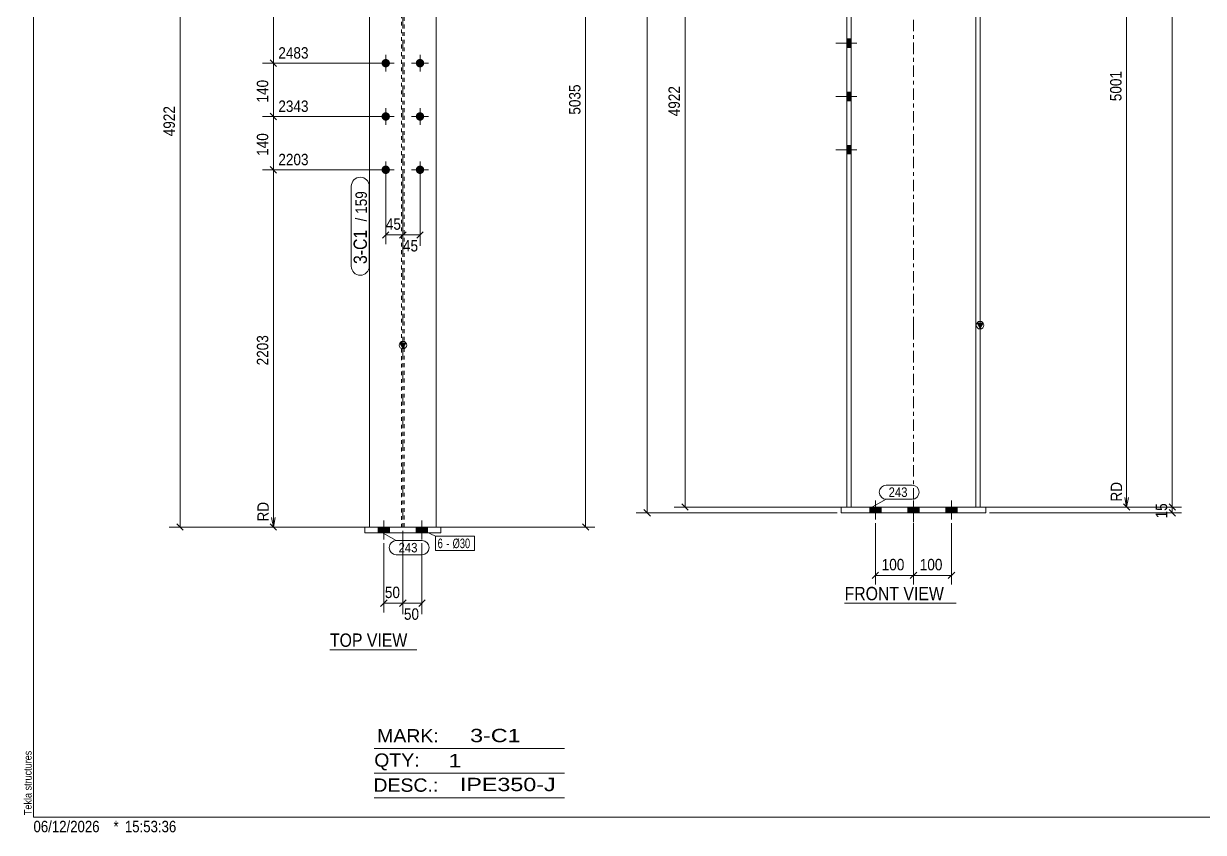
# Model space of a CAD drawing. Header units: millimetres. Extents: x 2 to 579, y 1 to 405.
# Drawn here: x 2.4 to 312.3, y 1 to 213.4 of the extents above; entities that cross this region are included whole.
import ezdxf

# ---------------------------------------------------------------- set-up
doc = ezdxf.new("R2010")
doc.units = ezdxf.units.MM
for name, pattern in [('XKITLINE00', [0]), ('XKITLINE01', [4, 1, -1, 1, -1]), ('XKITLINE03', [6, 3, -1, 1, -1])]:
    doc.linetypes.add(name, pattern=pattern)
for name, color, linetype, lineweight in [('Bolt', 3, 'Continuous', 0), ('BoltMark', 7, 'Continuous', 0), ('Dimensions', 7, 'Continuous', 0), ('DrawingSheet', 5, 'Continuous', 0), ('OtherObjectType', 7, 'Continuous', 0), ('Part', 2, 'Continuous', 0), ('PartMark', 7, 'Continuous', 0)]:
    doc.layers.add(name, color=color, linetype=linetype, lineweight=lineweight)
doc.styles.add('ARIAL', font='ARIAL.TTF')
doc.styles.add('ARIAL_NARROW', font='ARIALN.TTF')

# ---------------------------------------------------------------- blocks, each defined once
blk = doc.blocks.new('*A4')
at = {"layer": 'Bolt'}
for points in [[(219.75, 207.11), (218.65, 207.11), (218.65, 209.31), (219.75, 209.31)], [(219.75, 207.11), (218.65, 207.11), (218.65, 209.31), (219.75, 209.31)], [(219.75, 193.11), (218.65, 193.11), (218.65, 195.31), (219.75, 195.31)], [(219.75, 193.11), (218.65, 193.11), (218.65, 195.31), (219.75, 195.31)], [(219.75, 179.11), (218.65, 179.11), (218.65, 181.31), (219.75, 181.31)], [(219.75, 179.11), (218.65, 179.11), (218.65, 181.31), (219.75, 181.31)]]:
    blk.add_hatch(color=3, dxfattribs=at).paths.add_polyline_path(points, flags=17)
at = {"layer": 'Bolt', "color": 3, "linetype": 'XKITLINE00', "lineweight": 0}
for p, q in [((221.25, 208.21), (215.75, 208.21)), ((221.25, 208.21), (215.75, 208.21)), ((219.75, 209.31), (218.65, 209.31)), ((219.75, 209.31), (218.65, 209.31)), ((219.75, 207.11), (218.65, 207.11)), ((219.75, 207.11), (218.65, 207.11)), ((219.75, 195.31), (218.65, 195.31)), ((219.75, 195.31), (218.65, 195.31)), ((221.25, 194.21), (215.75, 194.21)), ((221.25, 194.21), (215.75, 194.21)), ((219.75, 193.11), (218.65, 193.11)), ((219.75, 193.11), (218.65, 193.11)), ((221.25, 180.21), (215.75, 180.21)), ((221.25, 180.21), (215.75, 180.21)), ((219.75, 181.31), (218.65, 181.31)), ((219.75, 181.31), (218.65, 181.31)), ((219.75, 179.11), (218.65, 179.11)), ((219.75, 179.11), (218.65, 179.11))]:
    blk.add_line(p, q, dxfattribs=at)
blk = doc.blocks.new('*A8')
at = {"layer": 'Bolt'}
for points in [[(227.65, 86.39), (227.65, 84.89), (224.65, 84.89), (224.65, 86.39)], [(227.65, 86.39), (227.65, 84.89), (224.65, 84.89), (224.65, 86.39)], [(237.65, 86.39), (237.65, 84.89), (234.65, 84.89), (234.65, 86.39)], [(237.65, 86.39), (237.65, 84.89), (234.65, 84.89), (234.65, 86.39)], [(247.65, 86.39), (247.65, 84.89), (244.65, 84.89), (244.65, 86.39)], [(247.65, 86.39), (247.65, 84.89), (244.65, 84.89), (244.65, 86.39)]]:
    blk.add_hatch(color=3, dxfattribs=at).paths.add_polyline_path(points, flags=17)
at = {"layer": 'Bolt', "color": 3, "linetype": 'XKITLINE00', "lineweight": 0}
for p, q in [((226.15, 88.14), (226.15, 83.14)), ((226.15, 88.14), (226.15, 83.14)), ((236.15, 88.14), (236.15, 83.14)), ((236.15, 88.14), (236.15, 83.14)), ((246.15, 88.14), (246.15, 83.14)), ((246.15, 88.14), (246.15, 83.14)), ((224.65, 86.39), (224.65, 84.89)), ((224.65, 86.39), (224.65, 84.89)), ((227.65, 86.39), (227.65, 84.89)), ((227.65, 86.39), (227.65, 84.89)), ((234.65, 86.39), (234.65, 84.89)), ((234.65, 86.39), (234.65, 84.89)), ((237.65, 86.39), (237.65, 84.89)), ((237.65, 86.39), (237.65, 84.89)), ((244.65, 86.39), (244.65, 84.89)), ((244.65, 86.39), (244.65, 84.89)), ((247.65, 86.39), (247.65, 84.89)), ((247.65, 86.39), (247.65, 84.89))]:
    blk.add_line(p, q, dxfattribs=at)
blk = doc.blocks.new('*A9')
at = {"layer": 'Part'}
blk.add_hatch(color=2, dxfattribs=at).paths.add_polyline_path([(252.85, 134.66), (254.45, 134.66), (253.65, 133.26)], flags=17)
at = {"layer": 'Part', "color": 2, "linetype": 'XKITLINE00', "lineweight": 0}
for p, q in [((218.65, 255.07), (218.65, 133.35)), ((219.75, 255.07), (219.75, 133.35)), ((252.55, 255.07), (252.55, 133.35)), ((253.65, 255.07), (253.65, 133.35)), ((253.65, 133.26), (252.85, 134.66)), ((252.85, 134.66), (254.45, 134.66)), ((254.45, 134.66), (253.65, 133.26)), ((218.65, 133.25), (218.65, 86.39)), ((219.75, 133.25), (219.75, 86.39)), ((252.55, 133.25), (252.55, 86.39)), ((253.65, 133.25), (253.65, 86.39))]:
    blk.add_line(p, q, dxfattribs=at)
at = {"layer": 'Part', "color": 7, "linetype": 'XKITLINE03', "lineweight": 0}
for p, q in [((236.15, 133.35), (236.15, 255.07)), ((236.15, 76.39), (236.15, 133.25))]:
    blk.add_line(p, q, dxfattribs=at)
at = {"layer": 'Part', "color": 7, "linetype": 'XKITLINE01', "lineweight": 0}
blk.add_line((253.65, 86.39), (218.65, 86.39), dxfattribs=at)
at = {"layer": 'Part', "color": 2, "linetype": 'XKITLINE00', "lineweight": 0}
blk.add_circle((253.65, 134.16), 1, dxfattribs=at)
blk = doc.blocks.new('*A12')
at = {"layer": 'Part', "color": 2, "linetype": 'XKITLINE00', "lineweight": 0}
for p, q in [((255.15, 86.39), (217.15, 86.39)), ((217.15, 86.39), (217.15, 84.89)), ((255.15, 84.89), (217.15, 84.89)), ((255.15, 86.39), (255.15, 84.89))]:
    blk.add_line(p, q, dxfattribs=at)
blk = doc.blocks.new('*A16')
at = {"layer": 'Bolt'}
for points in [[(96.43, 202.99), (96.43, 203.01), (96.43, 203.04), (96.43, 203.07), (96.43, 203.1), (96.44, 203.12), (96.44, 203.15), (96.45, 203.18), (96.45, 203.2), (96.46, 203.23), (96.47, 203.25), (96.47, 203.28), (96.48, 203.31), (96.49, 203.33), (96.5, 203.36), (96.51, 203.38), (96.52, 203.41), (96.53, 203.43), (96.54, 203.46), (96.56, 203.48), (96.57, 203.5), (96.58, 203.53), (96.6, 203.55), (96.61, 203.57), (96.63, 203.59), (96.64, 203.62), (96.66, 203.64), (96.68, 203.66), (96.69, 203.68), (96.71, 203.7), (96.73, 203.72), (96.75, 203.74), (96.77, 203.76), (96.79, 203.78), (96.81, 203.79), (96.83, 203.81), (96.85, 203.83), (96.87, 203.84), (96.89, 203.86), (96.92, 203.88), (96.94, 203.89), (96.96, 203.9), (96.98, 203.92), (97.01, 203.93), (97.03, 203.94), (97.06, 203.96), (97.08, 203.97), (97.11, 203.98), (97.13, 203.99), (97.16, 204), (97.18, 204.01), (97.21, 204.01), (97.23, 204.02), (97.26, 204.03), (97.29, 204.03), (97.31, 204.04), (97.34, 204.04), (97.37, 204.05), (97.39, 204.05), (97.42, 204.06), (97.45, 204.06), (97.47, 204.06), (97.5, 204.06), (97.53, 204.06), (97.55, 204.06), (97.58, 204.06), (97.61, 204.06), (97.63, 204.06), (97.66, 204.05), (97.69, 204.05), (97.71, 204.04), (97.74, 204.04), (97.77, 204.03), (97.79, 204.03), (97.82, 204.02), (97.85, 204.01), (97.87, 204.01), (97.9, 204), (97.92, 203.99), (97.95, 203.98), (97.97, 203.97), (98, 203.96), (98.02, 203.94), (98.05, 203.93), (98.07, 203.92), (98.09, 203.9), (98.12, 203.89), (98.14, 203.88), (98.16, 203.86), (98.18, 203.84), (98.2, 203.83), (98.22, 203.81), (98.25, 203.79), (98.27, 203.78), (98.29, 203.76), (98.3, 203.74), (98.32, 203.72), (98.34, 203.7), (98.36, 203.68), (98.38, 203.66), (98.39, 203.64), (98.41, 203.62), (98.43, 203.59), (98.44, 203.57), (98.46, 203.55), (98.47, 203.53), (98.48, 203.5), (98.5, 203.48), (98.51, 203.46), (98.52, 203.43), (98.53, 203.41), (98.54, 203.38), (98.55, 203.36), (98.56, 203.33), (98.57, 203.31), (98.58, 203.28), (98.59, 203.25), (98.59, 203.23), (98.6, 203.2), (98.61, 203.18), (98.61, 203.15), (98.61, 203.12), (98.62, 203.1), (98.62, 203.07), (98.62, 203.04), (98.63, 203.01), (98.63, 202.99), (98.63, 202.96), (98.63, 202.93), (98.63, 202.91), (98.62, 202.88), (98.62, 202.85), (98.62, 202.83), (98.61, 202.8), (98.61, 202.77), (98.61, 202.75), (98.6, 202.72), (98.59, 202.69), (98.59, 202.67), (98.58, 202.64), (98.57, 202.62), (98.56, 202.59), (98.55, 202.57), (98.54, 202.54), (98.53, 202.52), (98.52, 202.49), (98.51, 202.47), (98.5, 202.44), (98.48, 202.42), (98.47, 202.4), (98.46, 202.37), (98.44, 202.35), (98.43, 202.33), (98.41, 202.31), (98.39, 202.28), (98.38, 202.26), (98.36, 202.24), (98.34, 202.22), (98.32, 202.2), (98.3, 202.18), (98.29, 202.16), (98.27, 202.15), (98.25, 202.13), (98.22, 202.11), (98.2, 202.09), (98.18, 202.08), (98.16, 202.06), (98.14, 202.05), (98.12, 202.03), (98.09, 202.02), (98.07, 202), (98.05, 201.99), (98.02, 201.98), (98, 201.97), (97.97, 201.96), (97.95, 201.94), (97.92, 201.93), (97.9, 201.93), (97.87, 201.92), (97.85, 201.91), (97.82, 201.9), (97.79, 201.89), (97.77, 201.89), (97.74, 201.88), (97.71, 201.88), (97.69, 201.87), (97.66, 201.87), (97.63, 201.87), (97.61, 201.86), (97.58, 201.86), (97.55, 201.86), (97.53, 201.86), (97.5, 201.86), (97.47, 201.86), (97.45, 201.86), (97.42, 201.87), (97.39, 201.87), (97.37, 201.87), (97.34, 201.88), (97.31, 201.88), (97.29, 201.89), (97.26, 201.89), (97.23, 201.9), (97.21, 201.91), (97.18, 201.92), (97.16, 201.93), (97.13, 201.93), (97.11, 201.94), (97.08, 201.96), (97.06, 201.97), (97.03, 201.98), (97.01, 201.99), (96.98, 202), (96.96, 202.02), (96.94, 202.03), (96.92, 202.05), (96.89, 202.06), (96.87, 202.08), (96.85, 202.09), (96.83, 202.11), (96.81, 202.13), (96.79, 202.15), (96.77, 202.16), (96.75, 202.18), (96.73, 202.2), (96.71, 202.22), (96.69, 202.24), (96.68, 202.26), (96.66, 202.28), (96.64, 202.31), (96.63, 202.33), (96.61, 202.35), (96.6, 202.37), (96.58, 202.4), (96.57, 202.42), (96.56, 202.44), (96.54, 202.47), (96.53, 202.49), (96.52, 202.52), (96.51, 202.54), (96.5, 202.57), (96.49, 202.59), (96.48, 202.62), (96.47, 202.64), (96.47, 202.67), (96.46, 202.69), (96.45, 202.72), (96.45, 202.75), (96.44, 202.77), (96.44, 202.8), (96.43, 202.83), (96.43, 202.85), (96.43, 202.88), (96.43, 202.91), (96.43, 202.93), (96.43, 202.96)], [(105.43, 202.99), (105.43, 203.01), (105.43, 203.04), (105.43, 203.07), (105.43, 203.1), (105.44, 203.12), (105.44, 203.15), (105.45, 203.18), (105.45, 203.2), (105.46, 203.23), (105.47, 203.25), (105.47, 203.28), (105.48, 203.31), (105.49, 203.33), (105.5, 203.36), (105.51, 203.38), (105.52, 203.41), (105.53, 203.43), (105.54, 203.46), (105.56, 203.48), (105.57, 203.5), (105.58, 203.53), (105.6, 203.55), (105.61, 203.57), (105.63, 203.59), (105.64, 203.62), (105.66, 203.64), (105.68, 203.66), (105.69, 203.68), (105.71, 203.7), (105.73, 203.72), (105.75, 203.74), (105.77, 203.76), (105.79, 203.78), (105.81, 203.79), (105.83, 203.81), (105.85, 203.83), (105.87, 203.84), (105.89, 203.86), (105.92, 203.88), (105.94, 203.89), (105.96, 203.9), (105.98, 203.92), (106.01, 203.93), (106.03, 203.94), (106.06, 203.96), (106.08, 203.97), (106.11, 203.98), (106.13, 203.99), (106.16, 204), (106.18, 204.01), (106.21, 204.01), (106.23, 204.02), (106.26, 204.03), (106.29, 204.03), (106.31, 204.04), (106.34, 204.04), (106.37, 204.05), (106.39, 204.05), (106.42, 204.06), (106.45, 204.06), (106.47, 204.06), (106.5, 204.06), (106.53, 204.06), (106.55, 204.06), (106.58, 204.06), (106.61, 204.06), (106.63, 204.06), (106.66, 204.05), (106.69, 204.05), (106.71, 204.04), (106.74, 204.04), (106.77, 204.03), (106.79, 204.03), (106.82, 204.02), (106.85, 204.01), (106.87, 204.01), (106.9, 204), (106.92, 203.99), (106.95, 203.98), (106.97, 203.97), (107, 203.96), (107.02, 203.94), (107.05, 203.93), (107.07, 203.92), (107.09, 203.9), (107.12, 203.89), (107.14, 203.88), (107.16, 203.86), (107.18, 203.84), (107.2, 203.83), (107.22, 203.81), (107.25, 203.79), (107.27, 203.78), (107.29, 203.76), (107.3, 203.74), (107.32, 203.72), (107.34, 203.7), (107.36, 203.68), (107.38, 203.66), (107.39, 203.64), (107.41, 203.62), (107.43, 203.59), (107.44, 203.57), (107.46, 203.55), (107.47, 203.53), (107.48, 203.5), (107.5, 203.48), (107.51, 203.46), (107.52, 203.43), (107.53, 203.41), (107.54, 203.38), (107.55, 203.36), (107.56, 203.33), (107.57, 203.31), (107.58, 203.28), (107.59, 203.25), (107.59, 203.23), (107.6, 203.2), (107.61, 203.18), (107.61, 203.15), (107.61, 203.12), (107.62, 203.1), (107.62, 203.07), (107.62, 203.04), (107.63, 203.01), (107.63, 202.99), (107.63, 202.96), (107.63, 202.93), (107.63, 202.91), (107.62, 202.88), (107.62, 202.85), (107.62, 202.83), (107.61, 202.8), (107.61, 202.77), (107.61, 202.75), (107.6, 202.72), (107.59, 202.69), (107.59, 202.67), (107.58, 202.64), (107.57, 202.62), (107.56, 202.59), (107.55, 202.57), (107.54, 202.54), (107.53, 202.52), (107.52, 202.49), (107.51, 202.47), (107.5, 202.44), (107.48, 202.42), (107.47, 202.4), (107.46, 202.37), (107.44, 202.35), (107.43, 202.33), (107.41, 202.31), (107.39, 202.28), (107.38, 202.26), (107.36, 202.24), (107.34, 202.22), (107.32, 202.2), (107.3, 202.18), (107.29, 202.16), (107.27, 202.15), (107.25, 202.13), (107.22, 202.11), (107.2, 202.09), (107.18, 202.08), (107.16, 202.06), (107.14, 202.05), (107.12, 202.03), (107.09, 202.02), (107.07, 202), (107.05, 201.99), (107.02, 201.98), (107, 201.97), (106.97, 201.96), (106.95, 201.94), (106.92, 201.93), (106.9, 201.93), (106.87, 201.92), (106.85, 201.91), (106.82, 201.9), (106.79, 201.89), (106.77, 201.89), (106.74, 201.88), (106.71, 201.88), (106.69, 201.87), (106.66, 201.87), (106.63, 201.87), (106.61, 201.86), (106.58, 201.86), (106.55, 201.86), (106.53, 201.86), (106.5, 201.86), (106.47, 201.86), (106.45, 201.86), (106.42, 201.87), (106.39, 201.87), (106.37, 201.87), (106.34, 201.88), (106.31, 201.88), (106.29, 201.89), (106.26, 201.89), (106.23, 201.9), (106.21, 201.91), (106.18, 201.92), (106.16, 201.93), (106.13, 201.93), (106.11, 201.94), (106.08, 201.96), (106.06, 201.97), (106.03, 201.98), (106.01, 201.99), (105.98, 202), (105.96, 202.02), (105.94, 202.03), (105.92, 202.05), (105.89, 202.06), (105.87, 202.08), (105.85, 202.09), (105.83, 202.11), (105.81, 202.13), (105.79, 202.15), (105.77, 202.16), (105.75, 202.18), (105.73, 202.2), (105.71, 202.22), (105.69, 202.24), (105.68, 202.26), (105.66, 202.28), (105.64, 202.31), (105.63, 202.33), (105.61, 202.35), (105.6, 202.37), (105.58, 202.4), (105.57, 202.42), (105.56, 202.44), (105.54, 202.47), (105.53, 202.49), (105.52, 202.52), (105.51, 202.54), (105.5, 202.57), (105.49, 202.59), (105.48, 202.62), (105.47, 202.64), (105.47, 202.67), (105.46, 202.69), (105.45, 202.72), (105.45, 202.75), (105.44, 202.77), (105.44, 202.8), (105.43, 202.83), (105.43, 202.85), (105.43, 202.88), (105.43, 202.91), (105.43, 202.93), (105.43, 202.96)], [(96.43, 188.99), (96.43, 189.01), (96.43, 189.04), (96.43, 189.07), (96.43, 189.1), (96.44, 189.12), (96.44, 189.15), (96.45, 189.18), (96.45, 189.2), (96.46, 189.23), (96.47, 189.25), (96.47, 189.28), (96.48, 189.31), (96.49, 189.33), (96.5, 189.36), (96.51, 189.38), (96.52, 189.41), (96.53, 189.43), (96.54, 189.46), (96.56, 189.48), (96.57, 189.5), (96.58, 189.53), (96.6, 189.55), (96.61, 189.57), (96.63, 189.59), (96.64, 189.62), (96.66, 189.64), (96.68, 189.66), (96.69, 189.68), (96.71, 189.7), (96.73, 189.72), (96.75, 189.74), (96.77, 189.76), (96.79, 189.78), (96.81, 189.79), (96.83, 189.81), (96.85, 189.83), (96.87, 189.84), (96.89, 189.86), (96.92, 189.88), (96.94, 189.89), (96.96, 189.9), (96.98, 189.92), (97.01, 189.93), (97.03, 189.94), (97.06, 189.96), (97.08, 189.97), (97.11, 189.98), (97.13, 189.99), (97.16, 190), (97.18, 190.01), (97.21, 190.01), (97.23, 190.02), (97.26, 190.03), (97.29, 190.03), (97.31, 190.04), (97.34, 190.04), (97.37, 190.05), (97.39, 190.05), (97.42, 190.06), (97.45, 190.06), (97.47, 190.06), (97.5, 190.06), (97.53, 190.06), (97.55, 190.06), (97.58, 190.06), (97.61, 190.06), (97.63, 190.06), (97.66, 190.05), (97.69, 190.05), (97.71, 190.04), (97.74, 190.04), (97.77, 190.03), (97.79, 190.03), (97.82, 190.02), (97.85, 190.01), (97.87, 190.01), (97.9, 190), (97.92, 189.99), (97.95, 189.98), (97.97, 189.97), (98, 189.96), (98.02, 189.94), (98.05, 189.93), (98.07, 189.92), (98.09, 189.9), (98.12, 189.89), (98.14, 189.88), (98.16, 189.86), (98.18, 189.84), (98.2, 189.83), (98.22, 189.81), (98.25, 189.79), (98.27, 189.78), (98.29, 189.76), (98.3, 189.74), (98.32, 189.72), (98.34, 189.7), (98.36, 189.68), (98.38, 189.66), (98.39, 189.64), (98.41, 189.62), (98.43, 189.59), (98.44, 189.57), (98.46, 189.55), (98.47, 189.53), (98.48, 189.5), (98.5, 189.48), (98.51, 189.46), (98.52, 189.43), (98.53, 189.41), (98.54, 189.38), (98.55, 189.36), (98.56, 189.33), (98.57, 189.31), (98.58, 189.28), (98.59, 189.25), (98.59, 189.23), (98.6, 189.2), (98.61, 189.18), (98.61, 189.15), (98.61, 189.12), (98.62, 189.1), (98.62, 189.07), (98.62, 189.04), (98.63, 189.01), (98.63, 188.99), (98.63, 188.96), (98.63, 188.93), (98.63, 188.91), (98.62, 188.88), (98.62, 188.85), (98.62, 188.83), (98.61, 188.8), (98.61, 188.77), (98.61, 188.75), (98.6, 188.72), (98.59, 188.69), (98.59, 188.67), (98.58, 188.64), (98.57, 188.62), (98.56, 188.59), (98.55, 188.57), (98.54, 188.54), (98.53, 188.52), (98.52, 188.49), (98.51, 188.47), (98.5, 188.44), (98.48, 188.42), (98.47, 188.4), (98.46, 188.37), (98.44, 188.35), (98.43, 188.33), (98.41, 188.31), (98.39, 188.28), (98.38, 188.26), (98.36, 188.24), (98.34, 188.22), (98.32, 188.2), (98.3, 188.18), (98.29, 188.16), (98.27, 188.15), (98.25, 188.13), (98.22, 188.11), (98.2, 188.09), (98.18, 188.08), (98.16, 188.06), (98.14, 188.05), (98.12, 188.03), (98.09, 188.02), (98.07, 188), (98.05, 187.99), (98.02, 187.98), (98, 187.97), (97.97, 187.96), (97.95, 187.94), (97.92, 187.93), (97.9, 187.93), (97.87, 187.92), (97.85, 187.91), (97.82, 187.9), (97.79, 187.89), (97.77, 187.89), (97.74, 187.88), (97.71, 187.88), (97.69, 187.87), (97.66, 187.87), (97.63, 187.87), (97.61, 187.86), (97.58, 187.86), (97.55, 187.86), (97.53, 187.86), (97.5, 187.86), (97.47, 187.86), (97.45, 187.86), (97.42, 187.87), (97.39, 187.87), (97.37, 187.87), (97.34, 187.88), (97.31, 187.88), (97.29, 187.89), (97.26, 187.89), (97.23, 187.9), (97.21, 187.91), (97.18, 187.92), (97.16, 187.93), (97.13, 187.93), (97.11, 187.94), (97.08, 187.96), (97.06, 187.97), (97.03, 187.98), (97.01, 187.99), (96.98, 188), (96.96, 188.02), (96.94, 188.03), (96.92, 188.05), (96.89, 188.06), (96.87, 188.08), (96.85, 188.09), (96.83, 188.11), (96.81, 188.13), (96.79, 188.15), (96.77, 188.16), (96.75, 188.18), (96.73, 188.2), (96.71, 188.22), (96.69, 188.24), (96.68, 188.26), (96.66, 188.28), (96.64, 188.31), (96.63, 188.33), (96.61, 188.35), (96.6, 188.37), (96.58, 188.4), (96.57, 188.42), (96.56, 188.44), (96.54, 188.47), (96.53, 188.49), (96.52, 188.52), (96.51, 188.54), (96.5, 188.57), (96.49, 188.59), (96.48, 188.62), (96.47, 188.64), (96.47, 188.67), (96.46, 188.69), (96.45, 188.72), (96.45, 188.75), (96.44, 188.77), (96.44, 188.8), (96.43, 188.83), (96.43, 188.85), (96.43, 188.88), (96.43, 188.91), (96.43, 188.93), (96.43, 188.96)], [(105.43, 188.99), (105.43, 189.01), (105.43, 189.04), (105.43, 189.07), (105.43, 189.1), (105.44, 189.12), (105.44, 189.15), (105.45, 189.18), (105.45, 189.2), (105.46, 189.23), (105.47, 189.25), (105.47, 189.28), (105.48, 189.31), (105.49, 189.33), (105.5, 189.36), (105.51, 189.38), (105.52, 189.41), (105.53, 189.43), (105.54, 189.46), (105.56, 189.48), (105.57, 189.5), (105.58, 189.53), (105.6, 189.55), (105.61, 189.57), (105.63, 189.59), (105.64, 189.62), (105.66, 189.64), (105.68, 189.66), (105.69, 189.68), (105.71, 189.7), (105.73, 189.72), (105.75, 189.74), (105.77, 189.76), (105.79, 189.78), (105.81, 189.79), (105.83, 189.81), (105.85, 189.83), (105.87, 189.84), (105.89, 189.86), (105.92, 189.88), (105.94, 189.89), (105.96, 189.9), (105.98, 189.92), (106.01, 189.93), (106.03, 189.94), (106.06, 189.96), (106.08, 189.97), (106.11, 189.98), (106.13, 189.99), (106.16, 190), (106.18, 190.01), (106.21, 190.01), (106.23, 190.02), (106.26, 190.03), (106.29, 190.03), (106.31, 190.04), (106.34, 190.04), (106.37, 190.05), (106.39, 190.05), (106.42, 190.06), (106.45, 190.06), (106.47, 190.06), (106.5, 190.06), (106.53, 190.06), (106.55, 190.06), (106.58, 190.06), (106.61, 190.06), (106.63, 190.06), (106.66, 190.05), (106.69, 190.05), (106.71, 190.04), (106.74, 190.04), (106.77, 190.03), (106.79, 190.03), (106.82, 190.02), (106.85, 190.01), (106.87, 190.01), (106.9, 190), (106.92, 189.99), (106.95, 189.98), (106.97, 189.97), (107, 189.96), (107.02, 189.94), (107.05, 189.93), (107.07, 189.92), (107.09, 189.9), (107.12, 189.89), (107.14, 189.88), (107.16, 189.86), (107.18, 189.84), (107.2, 189.83), (107.22, 189.81), (107.25, 189.79), (107.27, 189.78), (107.29, 189.76), (107.3, 189.74), (107.32, 189.72), (107.34, 189.7), (107.36, 189.68), (107.38, 189.66), (107.39, 189.64), (107.41, 189.62), (107.43, 189.59), (107.44, 189.57), (107.46, 189.55), (107.47, 189.53), (107.48, 189.5), (107.5, 189.48), (107.51, 189.46), (107.52, 189.43), (107.53, 189.41), (107.54, 189.38), (107.55, 189.36), (107.56, 189.33), (107.57, 189.31), (107.58, 189.28), (107.59, 189.25), (107.59, 189.23), (107.6, 189.2), (107.61, 189.18), (107.61, 189.15), (107.61, 189.12), (107.62, 189.1), (107.62, 189.07), (107.62, 189.04), (107.63, 189.01), (107.63, 188.99), (107.63, 188.96), (107.63, 188.93), (107.63, 188.91), (107.62, 188.88), (107.62, 188.85), (107.62, 188.83), (107.61, 188.8), (107.61, 188.77), (107.61, 188.75), (107.6, 188.72), (107.59, 188.69), (107.59, 188.67), (107.58, 188.64), (107.57, 188.62), (107.56, 188.59), (107.55, 188.57), (107.54, 188.54), (107.53, 188.52), (107.52, 188.49), (107.51, 188.47), (107.5, 188.44), (107.48, 188.42), (107.47, 188.4), (107.46, 188.37), (107.44, 188.35), (107.43, 188.33), (107.41, 188.31), (107.39, 188.28), (107.38, 188.26), (107.36, 188.24), (107.34, 188.22), (107.32, 188.2), (107.3, 188.18), (107.29, 188.16), (107.27, 188.15), (107.25, 188.13), (107.22, 188.11), (107.2, 188.09), (107.18, 188.08), (107.16, 188.06), (107.14, 188.05), (107.12, 188.03), (107.09, 188.02), (107.07, 188), (107.05, 187.99), (107.02, 187.98), (107, 187.97), (106.97, 187.96), (106.95, 187.94), (106.92, 187.93), (106.9, 187.93), (106.87, 187.92), (106.85, 187.91), (106.82, 187.9), (106.79, 187.89), (106.77, 187.89), (106.74, 187.88), (106.71, 187.88), (106.69, 187.87), (106.66, 187.87), (106.63, 187.87), (106.61, 187.86), (106.58, 187.86), (106.55, 187.86), (106.53, 187.86), (106.5, 187.86), (106.47, 187.86), (106.45, 187.86), (106.42, 187.87), (106.39, 187.87), (106.37, 187.87), (106.34, 187.88), (106.31, 187.88), (106.29, 187.89), (106.26, 187.89), (106.23, 187.9), (106.21, 187.91), (106.18, 187.92), (106.16, 187.93), (106.13, 187.93), (106.11, 187.94), (106.08, 187.96), (106.06, 187.97), (106.03, 187.98), (106.01, 187.99), (105.98, 188), (105.96, 188.02), (105.94, 188.03), (105.92, 188.05), (105.89, 188.06), (105.87, 188.08), (105.85, 188.09), (105.83, 188.11), (105.81, 188.13), (105.79, 188.15), (105.77, 188.16), (105.75, 188.18), (105.73, 188.2), (105.71, 188.22), (105.69, 188.24), (105.68, 188.26), (105.66, 188.28), (105.64, 188.31), (105.63, 188.33), (105.61, 188.35), (105.6, 188.37), (105.58, 188.4), (105.57, 188.42), (105.56, 188.44), (105.54, 188.47), (105.53, 188.49), (105.52, 188.52), (105.51, 188.54), (105.5, 188.57), (105.49, 188.59), (105.48, 188.62), (105.47, 188.64), (105.47, 188.67), (105.46, 188.69), (105.45, 188.72), (105.45, 188.75), (105.44, 188.77), (105.44, 188.8), (105.43, 188.83), (105.43, 188.85), (105.43, 188.88), (105.43, 188.91), (105.43, 188.93), (105.43, 188.96)], [(96.43, 174.99), (96.43, 175.01), (96.43, 175.04), (96.43, 175.07), (96.43, 175.1), (96.44, 175.12), (96.44, 175.15), (96.45, 175.18), (96.45, 175.2), (96.46, 175.23), (96.47, 175.25), (96.47, 175.28), (96.48, 175.31), (96.49, 175.33), (96.5, 175.36), (96.51, 175.38), (96.52, 175.41), (96.53, 175.43), (96.54, 175.46), (96.56, 175.48), (96.57, 175.5), (96.58, 175.53), (96.6, 175.55), (96.61, 175.57), (96.63, 175.59), (96.64, 175.62), (96.66, 175.64), (96.68, 175.66), (96.69, 175.68), (96.71, 175.7), (96.73, 175.72), (96.75, 175.74), (96.77, 175.76), (96.79, 175.78), (96.81, 175.79), (96.83, 175.81), (96.85, 175.83), (96.87, 175.84), (96.89, 175.86), (96.92, 175.88), (96.94, 175.89), (96.96, 175.9), (96.98, 175.92), (97.01, 175.93), (97.03, 175.94), (97.06, 175.96), (97.08, 175.97), (97.11, 175.98), (97.13, 175.99), (97.16, 176), (97.18, 176.01), (97.21, 176.01), (97.23, 176.02), (97.26, 176.03), (97.29, 176.03), (97.31, 176.04), (97.34, 176.04), (97.37, 176.05), (97.39, 176.05), (97.42, 176.06), (97.45, 176.06), (97.47, 176.06), (97.5, 176.06), (97.53, 176.06), (97.55, 176.06), (97.58, 176.06), (97.61, 176.06), (97.63, 176.06), (97.66, 176.05), (97.69, 176.05), (97.71, 176.04), (97.74, 176.04), (97.77, 176.03), (97.79, 176.03), (97.82, 176.02), (97.85, 176.01), (97.87, 176.01), (97.9, 176), (97.92, 175.99), (97.95, 175.98), (97.97, 175.97), (98, 175.96), (98.02, 175.94), (98.05, 175.93), (98.07, 175.92), (98.09, 175.9), (98.12, 175.89), (98.14, 175.88), (98.16, 175.86), (98.18, 175.84), (98.2, 175.83), (98.22, 175.81), (98.25, 175.79), (98.27, 175.78), (98.29, 175.76), (98.3, 175.74), (98.32, 175.72), (98.34, 175.7), (98.36, 175.68), (98.38, 175.66), (98.39, 175.64), (98.41, 175.62), (98.43, 175.59), (98.44, 175.57), (98.46, 175.55), (98.47, 175.53), (98.48, 175.5), (98.5, 175.48), (98.51, 175.46), (98.52, 175.43), (98.53, 175.41), (98.54, 175.38), (98.55, 175.36), (98.56, 175.33), (98.57, 175.31), (98.58, 175.28), (98.59, 175.25), (98.59, 175.23), (98.6, 175.2), (98.61, 175.18), (98.61, 175.15), (98.61, 175.12), (98.62, 175.1), (98.62, 175.07), (98.62, 175.04), (98.63, 175.01), (98.63, 174.99), (98.63, 174.96), (98.63, 174.93), (98.63, 174.91), (98.62, 174.88), (98.62, 174.85), (98.62, 174.83), (98.61, 174.8), (98.61, 174.77), (98.61, 174.75), (98.6, 174.72), (98.59, 174.69), (98.59, 174.67), (98.58, 174.64), (98.57, 174.62), (98.56, 174.59), (98.55, 174.57), (98.54, 174.54), (98.53, 174.52), (98.52, 174.49), (98.51, 174.47), (98.5, 174.44), (98.48, 174.42), (98.47, 174.4), (98.46, 174.37), (98.44, 174.35), (98.43, 174.33), (98.41, 174.31), (98.39, 174.28), (98.38, 174.26), (98.36, 174.24), (98.34, 174.22), (98.32, 174.2), (98.3, 174.18), (98.29, 174.16), (98.27, 174.15), (98.25, 174.13), (98.22, 174.11), (98.2, 174.09), (98.18, 174.08), (98.16, 174.06), (98.14, 174.05), (98.12, 174.03), (98.09, 174.02), (98.07, 174), (98.05, 173.99), (98.02, 173.98), (98, 173.97), (97.97, 173.96), (97.95, 173.94), (97.92, 173.93), (97.9, 173.93), (97.87, 173.92), (97.85, 173.91), (97.82, 173.9), (97.79, 173.89), (97.77, 173.89), (97.74, 173.88), (97.71, 173.88), (97.69, 173.87), (97.66, 173.87), (97.63, 173.87), (97.61, 173.86), (97.58, 173.86), (97.55, 173.86), (97.53, 173.86), (97.5, 173.86), (97.47, 173.86), (97.45, 173.86), (97.42, 173.87), (97.39, 173.87), (97.37, 173.87), (97.34, 173.88), (97.31, 173.88), (97.29, 173.89), (97.26, 173.89), (97.23, 173.9), (97.21, 173.91), (97.18, 173.92), (97.16, 173.93), (97.13, 173.93), (97.11, 173.94), (97.08, 173.96), (97.06, 173.97), (97.03, 173.98), (97.01, 173.99), (96.98, 174), (96.96, 174.02), (96.94, 174.03), (96.92, 174.05), (96.89, 174.06), (96.87, 174.08), (96.85, 174.09), (96.83, 174.11), (96.81, 174.13), (96.79, 174.15), (96.77, 174.16), (96.75, 174.18), (96.73, 174.2), (96.71, 174.22), (96.69, 174.24), (96.68, 174.26), (96.66, 174.28), (96.64, 174.31), (96.63, 174.33), (96.61, 174.35), (96.6, 174.37), (96.58, 174.4), (96.57, 174.42), (96.56, 174.44), (96.54, 174.47), (96.53, 174.49), (96.52, 174.52), (96.51, 174.54), (96.5, 174.57), (96.49, 174.59), (96.48, 174.62), (96.47, 174.64), (96.47, 174.67), (96.46, 174.69), (96.45, 174.72), (96.45, 174.75), (96.44, 174.77), (96.44, 174.8), (96.43, 174.83), (96.43, 174.85), (96.43, 174.88), (96.43, 174.91), (96.43, 174.93), (96.43, 174.96)], [(105.43, 174.99), (105.43, 175.01), (105.43, 175.04), (105.43, 175.07), (105.43, 175.1), (105.44, 175.12), (105.44, 175.15), (105.45, 175.18), (105.45, 175.2), (105.46, 175.23), (105.47, 175.25), (105.47, 175.28), (105.48, 175.31), (105.49, 175.33), (105.5, 175.36), (105.51, 175.38), (105.52, 175.41), (105.53, 175.43), (105.54, 175.46), (105.56, 175.48), (105.57, 175.5), (105.58, 175.53), (105.6, 175.55), (105.61, 175.57), (105.63, 175.59), (105.64, 175.62), (105.66, 175.64), (105.68, 175.66), (105.69, 175.68), (105.71, 175.7), (105.73, 175.72), (105.75, 175.74), (105.77, 175.76), (105.79, 175.78), (105.81, 175.79), (105.83, 175.81), (105.85, 175.83), (105.87, 175.84), (105.89, 175.86), (105.92, 175.88), (105.94, 175.89), (105.96, 175.9), (105.98, 175.92), (106.01, 175.93), (106.03, 175.94), (106.06, 175.96), (106.08, 175.97), (106.11, 175.98), (106.13, 175.99), (106.16, 176), (106.18, 176.01), (106.21, 176.01), (106.23, 176.02), (106.26, 176.03), (106.29, 176.03), (106.31, 176.04), (106.34, 176.04), (106.37, 176.05), (106.39, 176.05), (106.42, 176.06), (106.45, 176.06), (106.47, 176.06), (106.5, 176.06), (106.53, 176.06), (106.55, 176.06), (106.58, 176.06), (106.61, 176.06), (106.63, 176.06), (106.66, 176.05), (106.69, 176.05), (106.71, 176.04), (106.74, 176.04), (106.77, 176.03), (106.79, 176.03), (106.82, 176.02), (106.85, 176.01), (106.87, 176.01), (106.9, 176), (106.92, 175.99), (106.95, 175.98), (106.97, 175.97), (107, 175.96), (107.02, 175.94), (107.05, 175.93), (107.07, 175.92), (107.09, 175.9), (107.12, 175.89), (107.14, 175.88), (107.16, 175.86), (107.18, 175.84), (107.2, 175.83), (107.22, 175.81), (107.25, 175.79), (107.27, 175.78), (107.29, 175.76), (107.3, 175.74), (107.32, 175.72), (107.34, 175.7), (107.36, 175.68), (107.38, 175.66), (107.39, 175.64), (107.41, 175.62), (107.43, 175.59), (107.44, 175.57), (107.46, 175.55), (107.47, 175.53), (107.48, 175.5), (107.5, 175.48), (107.51, 175.46), (107.52, 175.43), (107.53, 175.41), (107.54, 175.38), (107.55, 175.36), (107.56, 175.33), (107.57, 175.31), (107.58, 175.28), (107.59, 175.25), (107.59, 175.23), (107.6, 175.2), (107.61, 175.18), (107.61, 175.15), (107.61, 175.12), (107.62, 175.1), (107.62, 175.07), (107.62, 175.04), (107.63, 175.01), (107.63, 174.99), (107.63, 174.96), (107.63, 174.93), (107.63, 174.91), (107.62, 174.88), (107.62, 174.85), (107.62, 174.83), (107.61, 174.8), (107.61, 174.77), (107.61, 174.75), (107.6, 174.72), (107.59, 174.69), (107.59, 174.67), (107.58, 174.64), (107.57, 174.62), (107.56, 174.59), (107.55, 174.57), (107.54, 174.54), (107.53, 174.52), (107.52, 174.49), (107.51, 174.47), (107.5, 174.44), (107.48, 174.42), (107.47, 174.4), (107.46, 174.37), (107.44, 174.35), (107.43, 174.33), (107.41, 174.31), (107.39, 174.28), (107.38, 174.26), (107.36, 174.24), (107.34, 174.22), (107.32, 174.2), (107.3, 174.18), (107.29, 174.16), (107.27, 174.15), (107.25, 174.13), (107.22, 174.11), (107.2, 174.09), (107.18, 174.08), (107.16, 174.06), (107.14, 174.05), (107.12, 174.03), (107.09, 174.02), (107.07, 174), (107.05, 173.99), (107.02, 173.98), (107, 173.97), (106.97, 173.96), (106.95, 173.94), (106.92, 173.93), (106.9, 173.93), (106.87, 173.92), (106.85, 173.91), (106.82, 173.9), (106.79, 173.89), (106.77, 173.89), (106.74, 173.88), (106.71, 173.88), (106.69, 173.87), (106.66, 173.87), (106.63, 173.87), (106.61, 173.86), (106.58, 173.86), (106.55, 173.86), (106.53, 173.86), (106.5, 173.86), (106.47, 173.86), (106.45, 173.86), (106.42, 173.87), (106.39, 173.87), (106.37, 173.87), (106.34, 173.88), (106.31, 173.88), (106.29, 173.89), (106.26, 173.89), (106.23, 173.9), (106.21, 173.91), (106.18, 173.92), (106.16, 173.93), (106.13, 173.93), (106.11, 173.94), (106.08, 173.96), (106.06, 173.97), (106.03, 173.98), (106.01, 173.99), (105.98, 174), (105.96, 174.02), (105.94, 174.03), (105.92, 174.05), (105.89, 174.06), (105.87, 174.08), (105.85, 174.09), (105.83, 174.11), (105.81, 174.13), (105.79, 174.15), (105.77, 174.16), (105.75, 174.18), (105.73, 174.2), (105.71, 174.22), (105.69, 174.24), (105.68, 174.26), (105.66, 174.28), (105.64, 174.31), (105.63, 174.33), (105.61, 174.35), (105.6, 174.37), (105.58, 174.4), (105.57, 174.42), (105.56, 174.44), (105.54, 174.47), (105.53, 174.49), (105.52, 174.52), (105.51, 174.54), (105.5, 174.57), (105.49, 174.59), (105.48, 174.62), (105.47, 174.64), (105.47, 174.67), (105.46, 174.69), (105.45, 174.72), (105.45, 174.75), (105.44, 174.77), (105.44, 174.8), (105.43, 174.83), (105.43, 174.85), (105.43, 174.88), (105.43, 174.91), (105.43, 174.93), (105.43, 174.96)]]:
    blk.add_hatch(color=3, dxfattribs=at).paths.add_polyline_path(points, flags=17)
at = {"layer": 'Bolt', "color": 3, "linetype": 'XKITLINE00', "lineweight": 0}
for p, q in [((97.53, 200.76), (97.53, 205.16)), ((106.53, 200.76), (106.53, 205.16)), ((95.33, 202.96), (99.73, 202.96)), ((104.33, 202.96), (108.73, 202.96)), ((97.53, 186.76), (97.53, 191.16)), ((106.53, 186.76), (106.53, 191.16)), ((95.33, 188.96), (99.73, 188.96)), ((104.33, 188.96), (108.73, 188.96)), ((97.53, 172.76), (97.53, 177.16)), ((106.53, 172.76), (106.53, 177.16)), ((95.33, 174.96), (99.73, 174.96)), ((104.33, 174.96), (108.73, 174.96))]:
    blk.add_line(p, q, dxfattribs=at)
blk = doc.blocks.new('*A20')
at = {"layer": 'Bolt'}
for points in [[(98.53, 81.14), (98.53, 79.64), (95.53, 79.64), (95.53, 81.14)], [(98.53, 81.14), (98.53, 79.64), (95.53, 79.64), (95.53, 81.14)], [(98.53, 81.14), (98.53, 79.64), (95.53, 79.64), (95.53, 81.14)], [(108.53, 81.14), (108.53, 79.64), (105.53, 79.64), (105.53, 81.14)], [(108.53, 81.14), (108.53, 79.64), (105.53, 79.64), (105.53, 81.14)], [(108.53, 81.14), (108.53, 79.64), (105.53, 79.64), (105.53, 81.14)]]:
    blk.add_hatch(color=3, dxfattribs=at).paths.add_polyline_path(points, flags=17)
at = {"layer": 'Bolt', "color": 3, "linetype": 'XKITLINE00', "lineweight": 0}
for p, q in [((95.53, 81.14), (95.53, 79.64)), ((95.53, 81.14), (95.53, 79.64)), ((95.53, 81.14), (95.53, 79.64)), ((97.03, 82.89), (97.03, 77.89)), ((97.03, 82.89), (97.03, 77.89)), ((97.03, 82.89), (97.03, 77.89)), ((98.53, 81.14), (98.53, 79.64)), ((98.53, 81.14), (98.53, 79.64)), ((98.53, 81.14), (98.53, 79.64)), ((105.53, 81.14), (105.53, 79.64)), ((105.53, 81.14), (105.53, 79.64)), ((105.53, 81.14), (105.53, 79.64)), ((107.03, 82.89), (107.03, 77.89)), ((107.03, 82.89), (107.03, 77.89)), ((107.03, 82.89), (107.03, 77.89)), ((108.53, 81.14), (108.53, 79.64)), ((108.53, 81.14), (108.53, 79.64)), ((108.53, 81.14), (108.53, 79.64))]:
    blk.add_line(p, q, dxfattribs=at)
blk = doc.blocks.new('*A21')
at = {"layer": 'Part'}
blk.add_hatch(color=2, dxfattribs=at).paths.add_polyline_path([(101.23, 129.41), (102.83, 129.41), (102.03, 128.01)], flags=17)
at = {"layer": 'Part', "color": 2, "linetype": 'XKITLINE00', "lineweight": 0}
for p, q in [((93.28, 249.82), (93.28, 128.1)), ((110.78, 128.1), (110.78, 249.82)), ((93.28, 128), (93.28, 81.14)), ((102.03, 128.01), (101.23, 129.41)), ((101.23, 129.41), (102.83, 129.41)), ((102.83, 129.41), (102.03, 128.01)), ((110.78, 81.14), (110.78, 128))]:
    blk.add_line(p, q, dxfattribs=at)
at = {"layer": 'Part', "color": 7, "linetype": 'XKITLINE01', "lineweight": 0}
for p, q in [((101.68, 249.82), (101.68, 128.1)), ((102.38, 128.1), (102.38, 249.82)), ((101.68, 128), (101.68, 81.14)), ((102.38, 81.14), (102.38, 128)), ((93.28, 81.14), (110.78, 81.14))]:
    blk.add_line(p, q, dxfattribs=at)
at = {"layer": 'Part', "color": 7, "linetype": 'XKITLINE03', "lineweight": 0}
for p, q in [((102.03, 128.1), (102.03, 249.82)), ((102.03, 71.14), (102.03, 128))]:
    blk.add_line(p, q, dxfattribs=at)
at = {"layer": 'Part', "color": 2, "linetype": 'XKITLINE00', "lineweight": 0}
blk.add_circle((102.03, 128.91), 1, dxfattribs=at)
blk = doc.blocks.new('*A24')
at = {"layer": 'Part', "color": 2, "linetype": 'XKITLINE00', "lineweight": 0}
for p, q in [((92.03, 79.64), (92.03, 81.14)), ((92.03, 81.14), (112.03, 81.14)), ((112.03, 81.14), (112.03, 79.64)), ((112.03, 79.64), (92.03, 79.64))]:
    blk.add_line(p, q, dxfattribs=at)
blk = doc.blocks.new('*A33')
at = {"layer": 'DrawingSheet', "color": 5, "linetype": 'XKITLINE00', "lineweight": 0}
for p, q in [((5, 405), (5, 5)), ((5, 5), (579, 5))]:
    blk.add_line(p, q, dxfattribs=at)
at = {"layer": 'DrawingSheet', "color": 5, "style": 'ARIAL', "width": 0.85}
blk.add_text('Tekla structures', height=2, rotation=90, dxfattribs=at).set_placement((4.5, 5.5))
blk = doc.blocks.new('*A37')
at = {"layer": 'OtherObjectType', "color": 6, "linetype": 'XKITLINE00', "lineweight": 0}
for p, q in [((94.5, 23), (144.5, 23)), ((94.5, 16.5), (144.5, 16.5)), ((94.5, 10), (144.5, 10))]:
    blk.add_line(p, q, dxfattribs=at)
at = {"layer": 'OtherObjectType', "color": 6, "style": 'ARIAL_NARROW'}
for s, width, p in [('MARK:', 1.275, (95.27, 24.58)), ('3-C1', 1.525501, (119.69, 24.65)), ('QTY:', 1.275, (94.5, 18.19)), ('1', 1.525501, (113.99, 18.05)), ('DESC.:', 1.275, (94.29, 11.63)), ('IPE350-J', 1.525501, (117, 11.79))]:
    blk.add_text(s, height=3.5, dxfattribs=dict(at, width=width)).set_placement(p)
blk = doc.blocks.new('*A40')
at = {"layer": 'OtherObjectType', "color": 7, "style": 'ARIAL_NARROW', "width": 1.008832}
for s, p in [('06/12/2026', (4.99, 1)), ('*', (26, 1)), ('15:53:36', (29, 1))]:
    blk.add_text(s, height=3, dxfattribs=at).set_placement(p)
blk = doc.blocks.new('*A44')
at = {"layer": 'Dimensions', "color": 7, "linetype": 'XKITLINE00', "lineweight": 0}
for p, q in [((166.19, 84.89), (166.19, 370.22)), ((216.15, 84.89), (163.34, 84.89)), ((165.35, 85.74), (167.04, 84.04))]:
    blk.add_line(p, q, dxfattribs=at)
at = {"layer": 'Dimensions', "color": 3}
blk.add_point((166.19, 84.89), dxfattribs=at)
blk = doc.blocks.new('*A45')
at = {"layer": 'Dimensions', "color": 7, "linetype": 'XKITLINE00', "lineweight": 0}
for p, q in [((303.3, 87.24), (305, 85.54)), ((254.65, 86.39), (306.55, 86.39)), ((256.15, 84.89), (306.55, 84.89)), ((303.3, 85.74), (305, 84.04)), ((304.15, 84.89), (304.15, 86.39))]:
    blk.add_line(p, q, dxfattribs=at)
at = {"layer": 'Dimensions', "color": 3}
for p in [(304.15, 86.39), (304.15, 84.89)]:
    blk.add_point(p, dxfattribs=at)
at = {"layer": 'Dimensions', "color": 3, "style": 'ARIAL', "width": 0.85}
blk.add_text('15', height=3, rotation=90.0002, dxfattribs=at).set_placement((302.8, 83.41))
blk = doc.blocks.new('*A46')
at = {"layer": 'Dimensions', "color": 7, "linetype": 'XKITLINE00', "lineweight": 0}
for p, q in [((304.15, 86.39), (304.15, 369.23)), ((303.3, 87.24), (305, 85.54)), ((254.65, 86.39), (306.55, 86.39))]:
    blk.add_line(p, q, dxfattribs=at)
at = {"layer": 'Dimensions', "color": 3}
blk.add_point((304.15, 86.39), dxfattribs=at)
blk = doc.blocks.new('*A48')
at = {"layer": 'Dimensions', "color": 7, "linetype": 'XKITLINE00', "lineweight": 0}
for p, q in [((176.15, 86.39), (176.15, 300.53)), ((175.3, 87.24), (177, 85.54)), ((217.65, 86.39), (173.3, 86.39))]:
    blk.add_line(p, q, dxfattribs=at)
at = {"layer": 'Dimensions', "color": 3}
blk.add_point((176.15, 86.39), dxfattribs=at)
at = {"layer": 'Dimensions', "color": 3, "style": 'ARIAL', "width": 0.85}
blk.add_text('4922', height=3, rotation=90.0002, dxfattribs=at).set_placement((174.8, 189.01))
blk = doc.blocks.new('*A50')
at = {"layer": 'Dimensions', "color": 7, "linetype": 'XKITLINE00', "lineweight": 0}
for p, q in [((292.15, 86.39), (292.15, 308.47)), ((292.15, 93.61), (292.15, 86.39)), ((291.3, 87.24), (293, 85.54)), ((291.65, 88.89), (292.15, 86.39)), ((292.65, 88.89), (292.15, 86.39)), ((254.65, 86.39), (294.55, 86.39)), ((254.65, 86.39), (294.55, 86.39))]:
    blk.add_line(p, q, dxfattribs=at)
at = {"layer": 'Dimensions', "color": 3}
blk.add_point((292.15, 86.39), dxfattribs=at)
at = {"layer": 'Dimensions', "color": 7}
blk.add_point((292.15, 86.39), dxfattribs=at)
at = {"layer": 'Dimensions', "color": 3, "style": 'ARIAL', "width": 0.85}
for s, p in [('5001', (290.8, 192.98)), ('RD', (290.95, 87.83))]:
    blk.add_text(s, height=3, rotation=90.0002, dxfattribs=at).set_placement(p)
blk = doc.blocks.new('*A57')
at = {"layer": 'Dimensions', "color": 7, "linetype": 'XKITLINE00', "lineweight": 0}
for p, q in [((226.15, 82.14), (226.15, 66.03)), ((236.15, 82.14), (236.15, 66.03)), ((227, 69.28), (225.3, 67.59)), ((226.15, 68.43), (236.15, 68.43)), ((237, 69.28), (235.3, 67.59))]:
    blk.add_line(p, q, dxfattribs=at)
at = {"layer": 'Dimensions', "color": 3}
for p in [(226.15, 68.43), (236.15, 68.43)]:
    blk.add_point(p, dxfattribs=at)
at = {"layer": 'Dimensions', "color": 3, "style": 'ARIAL', "width": 0.85}
blk.add_text('100', height=3, dxfattribs=at).set_placement((227.81, 69.78))
blk = doc.blocks.new('*A58')
at = {"layer": 'Dimensions', "color": 7, "linetype": 'XKITLINE00', "lineweight": 0}
for p, q in [((236.15, 82.14), (236.15, 66.03)), ((246.15, 82.14), (246.15, 66.03)), ((237, 69.28), (235.3, 67.59)), ((236.15, 68.43), (246.15, 68.43)), ((247, 69.28), (245.3, 67.59))]:
    blk.add_line(p, q, dxfattribs=at)
at = {"layer": 'Dimensions', "color": 3}
for p in [(236.15, 68.43), (246.15, 68.43)]:
    blk.add_point(p, dxfattribs=at)
at = {"layer": 'Dimensions', "color": 3, "style": 'ARIAL', "width": 0.85}
blk.add_text('100', height=3, dxfattribs=at).set_placement((237.81, 69.78))
blk = doc.blocks.new('*A63')
at = {"layer": 'PartMark', "color": 7, "linetype": 'XKITLINE00', "lineweight": 0}
for p, q in [((229.02, 92.15), (235.78, 92.15)), ((224.78, 86.06), (229.02, 88.45)), ((229.02, 88.45), (235.78, 88.45))]:
    blk.add_line(p, q, dxfattribs=at)
for centre, start, end in [((229.02, 90.3), 90, 270), ((235.78, 90.3), 270, 90)]:
    blk.add_arc(centre, 1.85, start, end, dxfattribs=at)
at = {"layer": 'PartMark', "color": 3, "style": 'ARIAL', "width": 0.85}
blk.add_text('243', height=2.5, dxfattribs=at).set_placement((229.62, 89.05))
blk = doc.blocks.new('*A69')
at = {"layer": 'OtherObjectType', "color": 7, "linetype": 'XKITLINE00', "lineweight": 0}
blk.add_line((218.05, 61.18), (247.34, 61.18), dxfattribs=at)
at = {"layer": 'OtherObjectType', "color": 7, "style": 'ARIAL', "width": 0.85}
blk.add_text('FRONT VIEW', height=3.5, dxfattribs=at).set_placement((218.05, 61.93))
blk = doc.blocks.new('*A76')
at = {"layer": 'Dimensions', "color": 7, "linetype": 'XKITLINE00', "lineweight": 0}
for p, q in [((102.03, 80.14), (102.03, 58.74)), ((97.03, 76.89), (97.03, 58.74)), ((97.88, 61.99), (96.18, 60.29)), ((102.88, 61.99), (101.18, 60.29)), ((97.03, 61.14), (102.03, 61.14))]:
    blk.add_line(p, q, dxfattribs=at)
at = {"layer": 'Dimensions', "color": 3}
for p in [(97.03, 61.14), (102.03, 61.14)]:
    blk.add_point(p, dxfattribs=at)
at = {"layer": 'Dimensions', "color": 3, "style": 'ARIAL', "width": 0.85}
blk.add_text('50', height=3, dxfattribs=at).set_placement((97.3, 62.49))
blk = doc.blocks.new('*A77')
at = {"layer": 'Dimensions', "color": 7, "linetype": 'XKITLINE00', "lineweight": 0}
for p, q in [((102.03, 80.14), (102.03, 58.29)), ((107.03, 76.89), (107.03, 58.29)), ((102.88, 61.99), (101.18, 60.29)), ((107.88, 61.99), (106.18, 60.29)), ((102.03, 61.14), (107.03, 61.14))]:
    blk.add_line(p, q, dxfattribs=at)
at = {"layer": 'Dimensions', "color": 3}
for p in [(102.03, 61.14), (107.03, 61.14)]:
    blk.add_point(p, dxfattribs=at)
at = {"layer": 'Dimensions', "color": 3, "style": 'ARIAL', "width": 0.85}
blk.add_text('50', height=3, dxfattribs=at).set_placement((102.3, 56.79))
blk = doc.blocks.new('*A78')
at = {"layer": 'Dimensions', "color": 7, "linetype": 'XKITLINE00', "lineweight": 0}
for p, q in [((97.53, 173.96), (97.53, 155.46)), ((102.03, 173.96), (102.03, 155.46)), ((98.38, 158.71), (96.68, 157.01)), ((102.88, 158.71), (101.18, 157.01)), ((97.53, 157.86), (102.03, 157.86))]:
    blk.add_line(p, q, dxfattribs=at)
at = {"layer": 'Dimensions', "color": 3}
for p in [(97.53, 157.86), (102.03, 157.86)]:
    blk.add_point(p, dxfattribs=at)
at = {"layer": 'Dimensions', "color": 3, "style": 'ARIAL', "width": 0.85}
blk.add_text('45', height=3, dxfattribs=at).set_placement((97.55, 159.21))
blk = doc.blocks.new('*A79')
at = {"layer": 'Dimensions', "color": 7, "linetype": 'XKITLINE00', "lineweight": 0}
for p, q in [((102.03, 173.96), (102.03, 155.01)), ((106.53, 173.96), (106.53, 155.01)), ((102.88, 158.71), (101.18, 157.01)), ((107.38, 158.71), (105.68, 157.01)), ((102.03, 157.86), (106.53, 157.86))]:
    blk.add_line(p, q, dxfattribs=at)
at = {"layer": 'Dimensions', "color": 3}
for p in [(102.03, 157.86), (106.53, 157.86)]:
    blk.add_point(p, dxfattribs=at)
at = {"layer": 'Dimensions', "color": 3, "style": 'ARIAL', "width": 0.85}
blk.add_text('45', height=3, dxfattribs=at).set_placement((102.05, 153.51))
blk = doc.blocks.new('*A80')
at = {"layer": 'Dimensions', "color": 7, "linetype": 'XKITLINE00', "lineweight": 0}
for p, q in [((43.49, 81.14), (43.49, 295.28)), ((92.28, 81.14), (40.64, 81.14)), ((42.64, 81.99), (44.34, 80.29))]:
    blk.add_line(p, q, dxfattribs=at)
at = {"layer": 'Dimensions', "color": 3}
blk.add_point((43.49, 81.14), dxfattribs=at)
at = {"layer": 'Dimensions', "color": 3, "style": 'ARIAL', "width": 0.85}
blk.add_text('4922', height=3, rotation=90.0002, dxfattribs=at).set_placement((42.14, 183.76))
blk = doc.blocks.new('*A83')
at = {"layer": 'Dimensions', "color": 7, "linetype": 'XKITLINE00', "lineweight": 0}
for p, q in [((150.03, 81.14), (150.03, 306.64)), ((111.78, 81.14), (152.43, 81.14)), ((149.18, 81.99), (150.88, 80.29))]:
    blk.add_line(p, q, dxfattribs=at)
at = {"layer": 'Dimensions', "color": 3}
blk.add_point((150.03, 81.14), dxfattribs=at)
at = {"layer": 'Dimensions', "color": 3, "style": 'ARIAL', "width": 0.85}
blk.add_text('5035', height=3, rotation=90.0002, dxfattribs=at).set_placement((148.68, 189.44))
blk = doc.blocks.new('*A89')
at = {"layer": 'Dimensions', "color": 7, "linetype": 'XKITLINE00', "lineweight": 0}
for p, q in [((96.53, 174.96), (65.16, 174.96)), ((67.16, 175.81), (68.86, 174.11)), ((68.01, 81.14), (68.01, 174.96)), ((68.01, 88.36), (68.01, 81.14)), ((92.28, 81.14), (63.51, 81.14)), ((92.28, 81.14), (65.16, 81.14)), ((67.16, 81.99), (68.86, 80.29)), ((67.51, 83.64), (68.01, 81.14)), ((68.51, 83.64), (68.01, 81.14))]:
    blk.add_line(p, q, dxfattribs=at)
at = {"layer": 'Dimensions', "color": 3}
for p in [(68.01, 174.96), (68.01, 81.14)]:
    blk.add_point(p, dxfattribs=at)
at = {"layer": 'Dimensions', "color": 7}
blk.add_point((68.01, 81.14), dxfattribs=at)
at = {"layer": 'Dimensions', "color": 3, "style": 'ARIAL', "width": 0.85}
blk.add_text('2203', height=3, dxfattribs=at).set_placement((69.31, 176.16))
for s, p in [('2203', (66.66, 123.6)), ('RD', (66.81, 82.59))]:
    blk.add_text(s, height=3, rotation=90.0002, dxfattribs=at).set_placement(p)
blk = doc.blocks.new('*A90')
at = {"layer": 'Dimensions', "color": 7, "linetype": 'XKITLINE00', "lineweight": 0}
for p, q in [((67.16, 189.81), (68.86, 188.11)), ((96.53, 188.96), (65.16, 188.96)), ((68.01, 174.96), (68.01, 188.96)), ((96.53, 174.96), (65.16, 174.96)), ((67.16, 175.81), (68.86, 174.11))]:
    blk.add_line(p, q, dxfattribs=at)
at = {"layer": 'Dimensions', "color": 3}
for p in [(68.01, 188.96), (68.01, 174.96)]:
    blk.add_point(p, dxfattribs=at)
at = {"layer": 'Dimensions', "color": 3, "style": 'ARIAL', "width": 0.85}
blk.add_text('2343', height=3, dxfattribs=at).set_placement((69.31, 190.16))
blk.add_text('140', height=3, rotation=90.0002, dxfattribs=at).set_placement((66.66, 178.62))
blk = doc.blocks.new('*A91')
at = {"layer": 'Dimensions', "color": 7, "linetype": 'XKITLINE00', "lineweight": 0}
for p, q in [((96.53, 202.96), (65.16, 202.96)), ((67.16, 203.81), (68.86, 202.11)), ((68.01, 188.96), (68.01, 202.96)), ((67.16, 189.81), (68.86, 188.11)), ((96.53, 188.96), (65.16, 188.96))]:
    blk.add_line(p, q, dxfattribs=at)
at = {"layer": 'Dimensions', "color": 3}
for p in [(68.01, 202.96), (68.01, 188.96)]:
    blk.add_point(p, dxfattribs=at)
at = {"layer": 'Dimensions', "color": 3, "style": 'ARIAL', "width": 0.85}
blk.add_text('2483', height=3, dxfattribs=at).set_placement((69.31, 204.16))
blk.add_text('140', height=3, rotation=90.0002, dxfattribs=at).set_placement((66.66, 192.62))
blk = doc.blocks.new('*A92')
at = {"layer": 'Dimensions', "color": 7, "linetype": 'XKITLINE00', "lineweight": 0}
for p, q in [((96.03, 320.11), (65.16, 320.11)), ((67.16, 320.96), (68.86, 319.27)), ((68.01, 202.96), (68.01, 320.11)), ((96.53, 202.96), (65.16, 202.96)), ((67.16, 203.81), (68.86, 202.11))]:
    blk.add_line(p, q, dxfattribs=at)
at = {"layer": 'Dimensions', "color": 3}
for p in [(68.01, 320.11), (68.01, 202.96)]:
    blk.add_point(p, dxfattribs=at)
at = {"layer": 'Dimensions', "color": 3, "style": 'ARIAL', "width": 0.85}
blk.add_text('5170', height=3, dxfattribs=at).set_placement((69.31, 321.31))
blk.add_text('2687', height=3, rotation=90.0002, dxfattribs=at).set_placement((66.66, 257.09))
blk = doc.blocks.new('*A98')
at = {"layer": 'BoltMark', "color": 7, "linetype": 'XKITLINE00', "lineweight": 0}
for p, q in [((107.03, 80.39), (110.56, 78.71)), ((110.56, 78.71), (120.86, 78.71)), ((110.56, 75.01), (110.56, 78.71)), ((120.86, 75.01), (120.86, 78.71)), ((110.56, 75.01), (120.86, 75.01))]:
    blk.add_line(p, q, dxfattribs=at)
at = {"layer": 'BoltMark', "color": 3, "style": 'ARIAL_NARROW', "width": 0.85}
for s, p in [('6', (111.16, 75.61)), ('Ø30', (115.09, 75.61)), ('-', (113.43, 75.61))]:
    blk.add_text(s, height=2.5, dxfattribs=at).set_placement(p)
blk = doc.blocks.new('*A102')
at = {"layer": 'PartMark', "color": 7, "linetype": 'XKITLINE00', "lineweight": 0}
for p, q in [((96.06, 79.97), (100.3, 77.58)), ((100.3, 77.58), (107.06, 77.58)), ((100.3, 73.88), (107.06, 73.88))]:
    blk.add_line(p, q, dxfattribs=at)
for centre, start, end in [((100.3, 75.73), 90, 270), ((107.06, 75.73), 270, 90)]:
    blk.add_arc(centre, 1.85, start, end, dxfattribs=at)
at = {"layer": 'PartMark', "color": 3, "style": 'ARIAL', "width": 0.85}
blk.add_text('243', height=2.5, dxfattribs=at).set_placement((100.9, 74.48))
blk = doc.blocks.new('*A105')
at = {"layer": 'PartMark', "color": 7, "linetype": 'XKITLINE00', "lineweight": 0}
for p, q in [((88.48, 149.61), (88.48, 170.66)), ((93.18, 149.61), (93.18, 170.66))]:
    blk.add_line(p, q, dxfattribs=at)
for centre, start, end in [((90.83, 170.66), 0, 180), ((90.83, 149.61), 180, 0)]:
    blk.add_arc(centre, 2.35, start, end, dxfattribs=at)
at = {"layer": 'PartMark', "color": 3, "style": 'ARIAL', "width": 0.85}
for s, p in [('159', (92.58, 163.39)), ('/', (92.58, 161.38))]:
    blk.add_text(s, height=3, rotation=90.0002, dxfattribs=at).set_placement(p)
at = {"layer": 'PartMark', "color": 1, "style": 'ARIAL', "width": 0.85}
blk.add_text('3-C1', height=3.5, rotation=90.0002, dxfattribs=at).set_placement((92.58, 150.21))
blk = doc.blocks.new('*A106')
at = {"layer": 'OtherObjectType', "color": 7, "linetype": 'XKITLINE00', "lineweight": 0}
blk.add_line((82.87, 48.94), (105.7, 48.94), dxfattribs=at)
at = {"layer": 'OtherObjectType', "color": 7, "style": 'ARIAL', "width": 0.85}
blk.add_text('TOP VIEW', height=3.5, dxfattribs=at).set_placement((82.87, 49.69))

msp = doc.modelspace()

# ---------------------------------------------------------------- block references
at = {"lineweight": 0}
for name in ['*A33', '*A44', '*A46', '*A92', '*A83', '*A50', '*A48', '*A80', '*A4', '*A91', '*A16', '*A90', '*A89', '*A78', '*A79', '*A105', '*A63', '*A8', '*A45', '*A12', '*A24', '*A20', '*A57', '*A58', '*A102', '*A76', '*A77', '*A98', '*A69', '*A106', '*A37', '*A40']:
    msp.add_blockref(name, (0, 0), dxfattribs=at)
at = {"layer": 'Part', "lineweight": 0}
for name in ['*A9', '*A21']:
    msp.add_blockref(name, (0, 0), dxfattribs=at)

doc.saveas('drawing.dxf')
